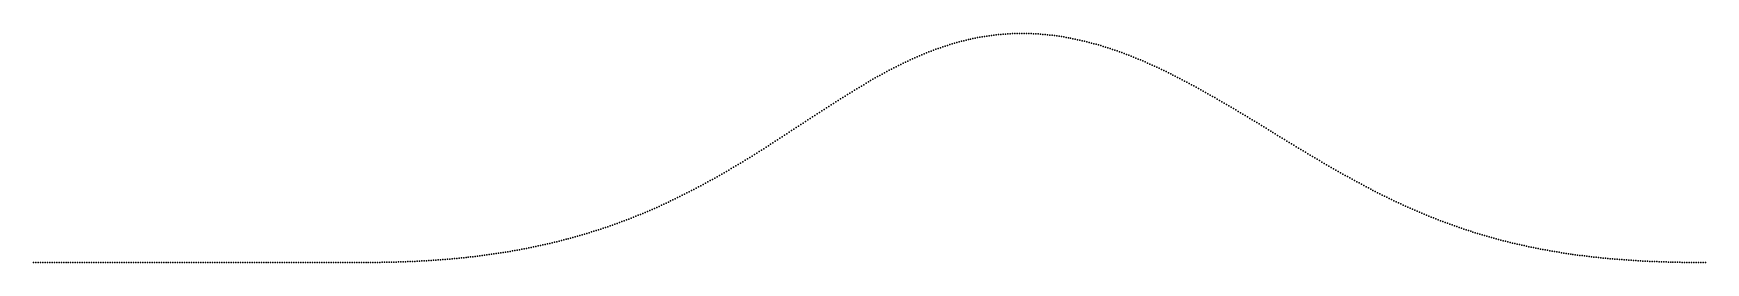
# Model space of a CAD drawing. Header units: metres. Extents: x 0 to 360, y 0 to 49.
import ezdxf

# ---------------------------------------------------------------- set-up
doc = ezdxf.new("R2010")
doc.units = ezdxf.units.M

msp = doc.modelspace()

# ---------------------------------------------------------------- linework, layer by layer
for p in [(197, 46.84), (197.5, 46.99), (198, 47.14), (198.5, 47.28), (199, 47.42), (199.5, 47.55), (200, 47.68), (200.5, 47.8), (201, 47.92), (201.5, 48.03), (202, 48.14), (202.5, 48.24), (203, 48.34), (203.5, 48.43), (204, 48.52), (204.5, 48.6), (205, 48.68), (205.5, 48.75), (206, 48.82), (206.5, 48.88), (207, 48.94), (207.5, 48.99), (208, 49.04), (208.5, 49.08), (209, 49.12), (209.5, 49.15), (210, 49.18), (210.5, 49.2), (211, 49.22), (211.5, 49.23), (212, 49.24), (212.5, 49.24), (213, 49.24), (213.5, 49.23), (214, 49.22), (214.5, 49.2), (215, 49.18), (215.5, 49.16), (216, 49.13), (216.5, 49.09), (217, 49.05), (217.5, 49), (218, 48.95), (218.5, 48.9), (219, 48.84), (219.5, 48.78), (220, 48.71), (220.5, 48.64), (221, 48.56), (221.5, 48.48), (222, 48.39), (222.5, 48.3), (223, 48.21), (223.5, 48.11), (224, 48.01), (224.5, 47.9), (225, 47.79), (225.5, 47.68), (226, 47.56), (226.5, 47.44), (227, 47.31), (227.5, 47.18), (228, 47.04), (228.5, 46.91), (229, 46.76), (188, 43.32), (188.5, 43.55), (189, 43.78), (189.5, 44), (190, 44.22), (190.5, 44.44), (191, 44.65), (191.5, 44.86), (192, 45.06), (192.5, 45.26), (193, 45.45), (193.5, 45.64), (194, 45.83), (194.5, 46.01), (195, 46.18), (195.5, 46.35), (196, 46.52), (196.5, 46.68), (229.5, 46.62), (230, 46.47), (230.5, 46.31), (231, 46.15), (231.5, 45.99), (232, 45.82), (232.5, 45.65), (233, 45.48), (233.5, 45.3), (234, 45.12), (234.5, 44.93), (235, 44.75), (235.5, 44.55), (236, 44.36), (236.5, 44.16), (237, 43.96), (237.5, 43.75), (238, 43.54), (238.5, 43.33), (181, 39.68), (181.5, 39.96), (182, 40.24), (182.5, 40.51), (183, 40.79), (183.5, 41.05), (184, 41.32), (184.5, 41.58), (185, 41.84), (185.5, 42.1), (186, 42.35), (186.5, 42.6), (187, 42.84), (187.5, 43.08), (239, 43.11), (239.5, 42.89), (240, 42.67), (240.5, 42.45), (241, 42.22), (241.5, 41.99), (242, 41.76), (242.5, 41.52), (243, 41.28), (243.5, 41.04), (244, 40.79), (244.5, 40.55), (245, 40.3), (245.5, 40.05), (246, 39.79), (175, 36.11), (175.5, 36.42), (176, 36.72), (176.5, 37.03), (177, 37.33), (177.5, 37.63), (178, 37.93), (178.5, 38.23), (179, 38.53), (179.5, 38.82), (180, 39.11), (180.5, 39.39), (246.5, 39.54), (247, 39.28), (247.5, 39.02), (248, 38.75), (248.5, 38.49), (249, 38.22), (249.5, 37.95), (250, 37.68), (250.5, 37.4), (251, 37.13), (251.5, 36.85), (252, 36.57), (252.5, 36.29), (253, 36.01), (169.5, 32.6), (170, 32.92), (170.5, 33.25), (171, 33.57), (171.5, 33.89), (172, 34.21), (172.5, 34.53), (173, 34.85), (173.5, 35.17), (174, 35.48), (174.5, 35.79), (253.5, 35.72), (254, 35.44), (254.5, 35.15), (255, 34.86), (255.5, 34.57), (256, 34.28), (256.5, 33.98), (257, 33.69), (257.5, 33.39), (258, 33.1), (258.5, 32.8), (259, 32.5), (164, 29), (164.5, 29.33), (165, 29.66), (165.5, 29.98), (166, 30.31), (166.5, 30.64), (167, 30.97), (167.5, 31.29), (168, 31.62), (168.5, 31.95), (169, 32.27), (259.5, 32.2), (260, 31.9), (260.5, 31.6), (261, 31.3), (261.5, 30.99), (262, 30.69), (262.5, 30.39), (263, 30.08), (263.5, 29.78), (264, 29.47), (264.5, 29.17), (265, 28.86), (158.5, 25.43), (159, 25.75), (159.5, 26.07), (160, 26.4), (160.5, 26.72), (161, 27.04), (161.5, 27.37), (162, 27.69), (162.5, 28.02), (163, 28.35), (163.5, 28.67), (265.5, 28.56), (266, 28.25), (266.5, 27.95), (267, 27.64), (267.5, 27.33), (268, 27.03), (268.5, 26.72), (269, 26.42), (269.5, 26.11), (270, 25.81), (270.5, 25.51), (271, 25.2), (152.5, 21.68), (153, 21.98), (153.5, 22.29), (154, 22.6), (154.5, 22.9), (155, 23.22), (155.5, 23.53), (156, 23.84), (156.5, 24.16), (157, 24.47), (157.5, 24.79), (158, 25.11), (271.5, 24.9), (272, 24.6), (272.5, 24.29), (273, 23.99), (273.5, 23.69), (274, 23.39), (274.5, 23.09), (275, 22.8), (275.5, 22.5), (276, 22.2), (276.5, 21.91), (277, 21.61), (146.5, 18.16), (147, 18.44), (147.5, 18.73), (148, 19.01), (148.5, 19.3), (149, 19.59), (149.5, 19.88), (150, 20.18), (150.5, 20.47), (151, 20.77), (151.5, 21.07), (152, 21.37), (277.5, 21.32), (278, 21.03), (278.5, 20.74), (279, 20.45), (279.5, 20.16), (280, 19.87), (280.5, 19.59), (281, 19.31), (281.5, 19.02), (282, 18.74), (282.5, 18.46), (283, 18.19), (139.5, 14.45), (140, 14.7), (140.5, 14.95), (141, 15.2), (141.5, 15.46), (142, 15.72), (142.5, 15.98), (143, 16.25), (143.5, 16.51), (144, 16.78), (144.5, 17.05), (145, 17.33), (145.5, 17.6), (146, 17.88), (283.5, 17.91), (284, 17.64), (284.5, 17.37), (285, 17.1), (285.5, 16.83), (286, 16.56), (286.5, 16.3), (287, 16.04), (287.5, 15.78), (288, 15.52), (288.5, 15.26), (289, 15.01), (289.5, 14.76), (290, 14.51), (132, 10.98), (132.5, 11.2), (133, 11.41), (133.5, 11.63), (134, 11.85), (134.5, 12.08), (135, 12.3), (135.5, 12.53), (136, 12.76), (136.5, 13), (137, 13.23), (137.5, 13.47), (138, 13.71), (138.5, 13.95), (139, 14.2), (290.5, 14.26), (291, 14.02), (291.5, 13.77), (292, 13.53), (292.5, 13.29), (293, 13.06), (293.5, 12.82), (294, 12.59), (294.5, 12.36), (295, 12.13), (295.5, 11.91), (296, 11.68), (296.5, 11.46), (297, 11.25), (297.5, 11.03), (298, 10.82), (122, 7.21), (122.5, 7.37), (123, 7.54), (123.5, 7.71), (124, 7.89), (124.5, 8.06), (125, 8.24), (125.5, 8.42), (126, 8.6), (126.5, 8.79), (127, 8.98), (127.5, 9.17), (128, 9.36), (128.5, 9.55), (129, 9.75), (129.5, 9.95), (130, 10.15), (130.5, 10.35), (131, 10.56), (131.5, 10.77), (298.5, 10.61), (299, 10.4), (299.5, 10.19), (300, 9.99), (300.5, 9.79), (301, 9.59), (301.5, 9.39), (302, 9.2), (302.5, 9), (303, 8.81), (303.5, 8.63), (304, 8.44), (304.5, 8.26), (305, 8.08), (305.5, 7.9), (306, 7.73), (306.5, 7.55), (307, 7.38), (307.5, 7.21), (109, 3.67), (109.5, 3.78), (110, 3.89), (110.5, 4), (111, 4.12), (111.5, 4.24), (112, 4.36), (112.5, 4.48), (113, 4.61), (113.5, 4.73), (114, 4.86), (114.5, 4.99), (115, 5.12), (115.5, 5.26), (116, 5.39), (116.5, 5.53), (117, 5.67), (117.5, 5.82), (118, 5.96), (118.5, 6.11), (119, 6.26), (119.5, 6.41), (120, 6.57), (120.5, 6.72), (121, 6.88), (121.5, 7.05), (308, 7.05), (308.5, 6.88), (309, 6.72), (309.5, 6.56), (310, 6.41), (310.5, 6.25), (311, 6.1), (311.5, 5.95), (312, 5.8), (312.5, 5.66), (313, 5.51), (313.5, 5.37), (314, 5.24), (314.5, 5.1), (315, 4.96), (315.5, 4.83), (316, 4.7), (316.5, 4.57), (317, 4.45), (317.5, 4.33), (318, 4.2), (318.5, 4.08), (319, 3.97), (319.5, 3.85), (320, 3.74), (320.5, 3.63), (0.5, 0), (1, 0), (1.5, 0), (2, 0), (2.5, 0), (3, 0), (3.5, 0), (4, 0), (4.5, 0), (5, 0), (5.5, 0), (6.5, 0), (7.5, 0), (9, 0), (9.5, 0), (10.5, 0), (11.5, 0), (12, 0), (13, 0), (13.5, 0), (14, 0), (16, 0), (16.5, 0), (17.5, 0), (18, 0), (19, 0), (19.5, 0), (20, 0), (20.5, 0), (21.5, 0), (22, 0), (24, 0), (25, 0), (25.5, 0), (26, 0), (27, 0), (28, 0), (28.5, 0), (29.5, 0), (30, 0), (30.5, 0), (31, 0), (32, 0), (32.5, 0), (33.5, 0), (34, 0), (34.5, 0), (37, 0), (38, 0), (38.5, 0), (39, 0), (40.5, 0), (41.5, 0), (42, 0), (42.5, 0), (43.5, 0), (44.5, 0), (45, 0), (45.5, 0), (46, 0), (46.5, 0), (47.5, 0), (48, 0), (49.5, 0), (50, 0), (50.5, 0), (51, 0), (51.5, 0), (52.5, 0), (53, 0), (53.5, 0), (54, 0), (54.5, 0), (55, 0), (55.5, 0), (56, 0), (57.5, 0), (58, 0), (58.5, 0), (59, 0), (60, 0), (60.5, 0), (61.5, 0), (62, 0), (62.5, 0), (63, 0), (63.5, 0), (64.5, 0), (65, 0), (66, 0), (67, 0), (67.5, 0), (68, 0), (68.5, 0), (69.5, 0), (70, 0), (70.5, 0), (71, 0), (71.5, 0.01), (72, 0.01), (72.5, 0.01), (73, 0.02), (73.5, 0.02), (74, 0.03), (74.5, 0.04), (75, 0.05), (75.5, 0.05), (76, 0.06), (76.5, 0.08), (77, 0.09), (77.5, 0.1), (78, 0.11), (78.5, 0.13), (79, 0.14), (79.5, 0.16), (80, 0.18), (80.5, 0.2), (81, 0.22), (81.5, 0.24), (82, 0.26), (82.5, 0.29), (83, 0.31), (83.5, 0.34), (84, 0.37), (84.5, 0.39), (85, 0.42), (85.5, 0.46), (86, 0.49), (86.5, 0.52), (87, 0.56), (87.5, 0.59), (88, 0.63), (88.5, 0.67), (89, 0.71), (89.5, 0.75), (90, 0.8), (90.5, 0.84), (91, 0.89), (91.5, 0.94), (92, 0.99), (92.5, 1.04), (93, 1.09), (93.5, 1.14), (94, 1.2), (94.5, 1.26), (95, 1.32), (95.5, 1.38), (96, 1.44), (96.5, 1.5), (97, 1.57), (97.5, 1.64), (98, 1.71), (98.5, 1.78), (99, 1.85), (99.5, 1.92), (100, 2), (100.5, 2.08), (101, 2.16), (101.5, 2.24), (102, 2.32), (102.5, 2.4), (103, 2.49), (103.5, 2.58), (104, 2.67), (104.5, 2.76), (105, 2.85), (105.5, 2.95), (106, 3.05), (106.5, 3.14), (107, 3.25), (107.5, 3.35), (108, 3.45), (108.5, 3.56), (321, 3.52), (321.5, 3.41), (322, 3.31), (322.5, 3.2), (323, 3.1), (323.5, 3), (324, 2.91), (324.5, 2.81), (325, 2.72), (325.5, 2.63), (326, 2.54), (326.5, 2.45), (327, 2.36), (327.5, 2.28), (328, 2.2), (328.5, 2.12), (329, 2.04), (329.5, 1.96), (330, 1.89), (330.5, 1.82), (331, 1.74), (331.5, 1.68), (332, 1.61), (332.5, 1.54), (333, 1.48), (333.5, 1.41), (334, 1.35), (334.5, 1.29), (335, 1.24), (335.5, 1.18), (336, 1.13), (336.5, 1.07), (337, 1.02), (337.5, 0.97), (338, 0.92), (338.5, 0.87), (339, 0.83), (339.5, 0.78), (340, 0.74), (340.5, 0.7), (341, 0.66), (341.5, 0.62), (342, 0.58), (342.5, 0.55), (343, 0.51), (343.5, 0.48), (344, 0.45), (344.5, 0.42), (345, 0.39), (345.5, 0.36), (346, 0.33), (346.5, 0.31), (347, 0.28), (347.5, 0.26), (348, 0.24), (348.5, 0.22), (349, 0.2), (349.5, 0.18), (350, 0.16), (350.5, 0.14), (351, 0.13), (351.5, 0.11), (352, 0.1), (352.5, 0.09), (353, 0.07), (353.5, 0.06), (354, 0.05), (354.5, 0.04), (355, 0.04), (355.5, 0.03), (356, 0.02), (356.5, 0.02), (357, 0.01), (357.5, 0.01), (358, 0.01), (358.5, 0), (359, 0), (359.5, 0), (0, 0), (6, 0), (7, 0), (8, 0), (8.5, 0), (10, 0), (11, 0), (12.5, 0), (14.5, 0), (15, 0), (15.5, 0), (17, 0), (18.5, 0), (21, 0), (22.5, 0), (23, 0), (23.5, 0), (24.5, 0), (26.5, 0), (27.5, 0), (29, 0), (31.5, 0), (33, 0), (35, 0), (35.5, 0), (36, 0), (36.5, 0), (37.5, 0), (39.5, 0), (40, 0), (41, 0), (43, 0), (44, 0), (47, 0), (48.5, 0), (49, 0), (52, 0), (56.5, 0), (57, 0), (59.5, 0), (61, 0), (64, 0), (65.5, 0), (66.5, 0), (69, 0)]:
    msp.add_point(p)

doc.saveas('drawing.dxf')
